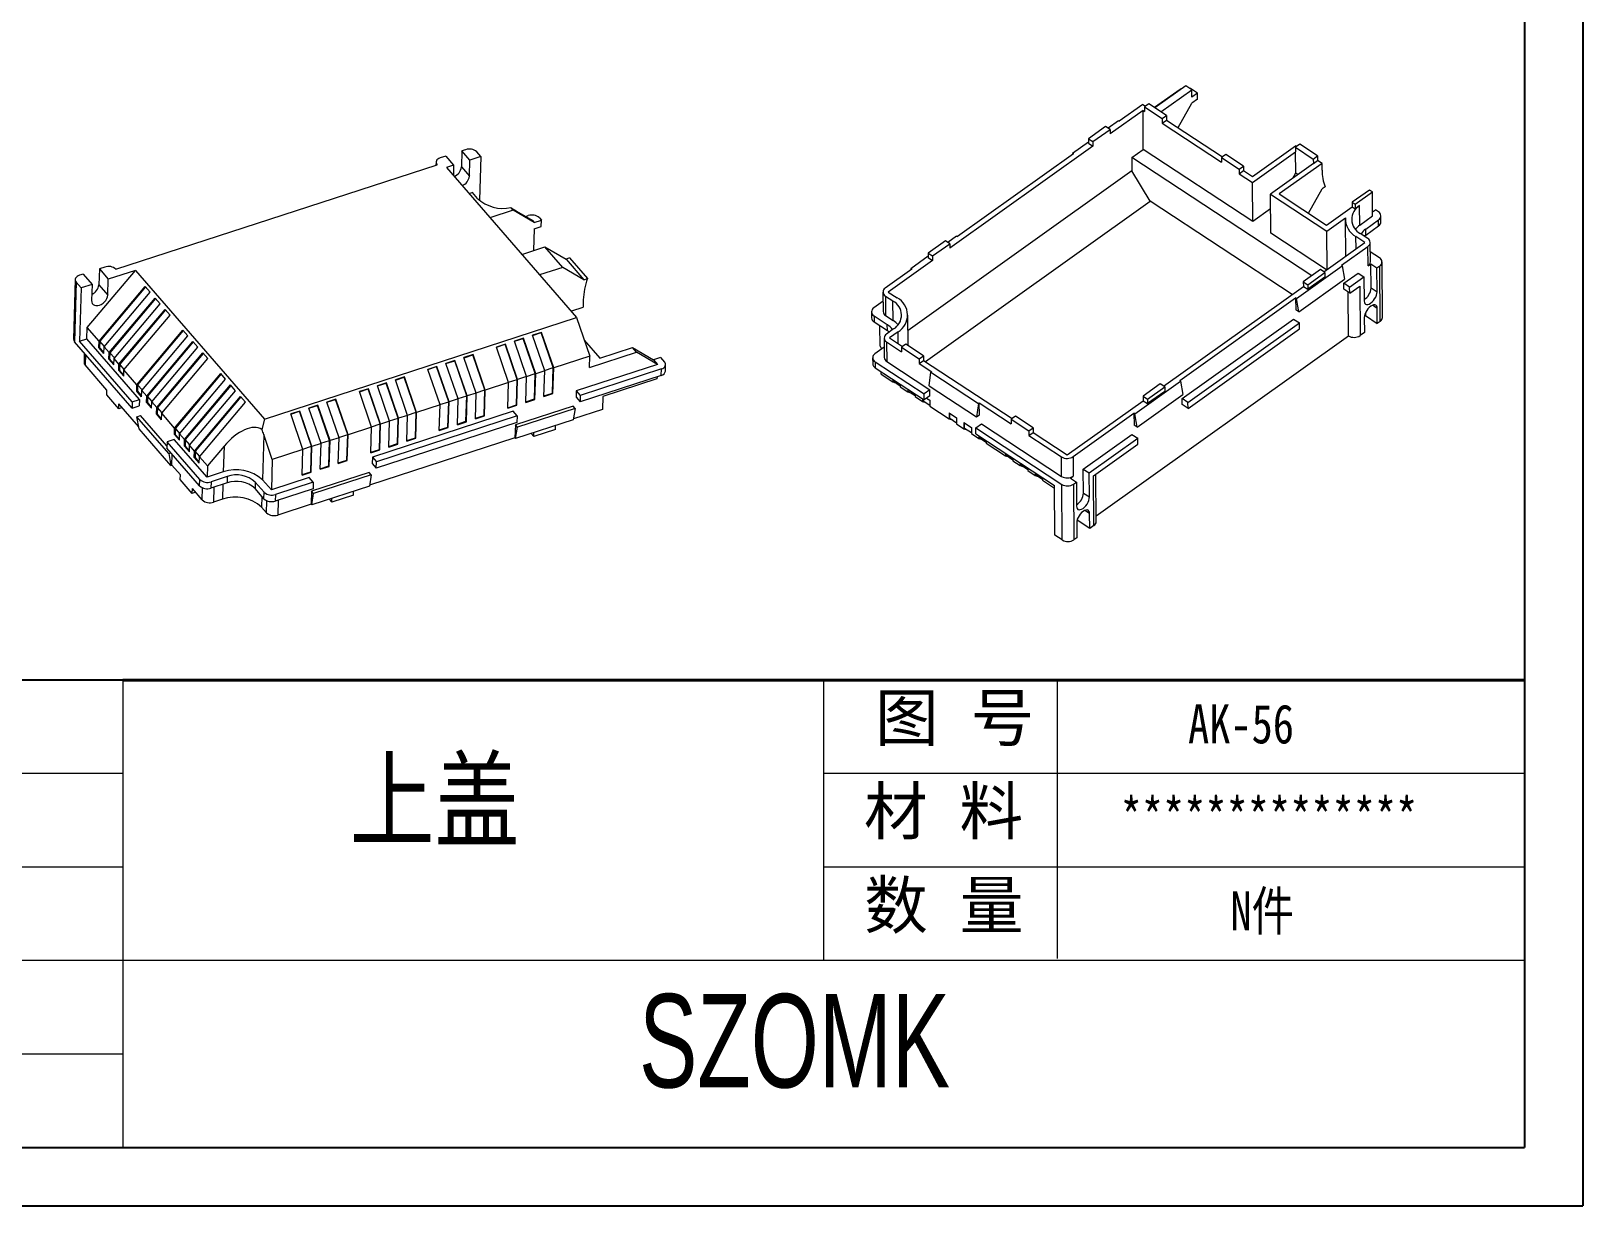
# Model space of a CAD drawing. Header units: inches. Extents: x -1221 to -291, y 2125 to 2422.
# Drawn here: x -479.7 to -291.3, y 2124.7 to 2267.2 of the extents above; entities that cross this region are included whole.
import ezdxf

# ---------------------------------------------------------------- set-up
doc = ezdxf.new("R2010")
doc.units = ezdxf.units.IN
doc.layers.add('文字', color=81, linetype='Continuous')
doc.layers.add('粗实线', color=7, linetype='Continuous', lineweight=30)
doc.layers.add('细实线', color=3, linetype='Continuous', lineweight=9)
doc.styles.get("Standard").update_dxf_attribs({"font": 'txt', "bigfont": 'gbcbig.shx'})
doc.styles.add('宋体', font='', dxfattribs={"width": 0.8, "height": 3.5})
doc.styles.add('长仿宋', font='', dxfattribs={"width": 0.7, "height": 4})
doc.styles.get('宋体').set_extended_font_data('SimSun')
doc.styles.get('长仿宋').set_extended_font_data('SimSun')

msp = doc.modelspace()

# ---------------------------------------------------------------- linework, layer by layer
for p, q in [((-291.326, 2422.45), (-291.326, 2124.708)), ((-298.415, 2415.36), (-298.415, 2131.798)), ((-468.552, 2188.51), (-553.621, 2188.51)), ((-701.52, 2131.798), (-298.415, 2131.798)), ((-712.417, 2124.708), (-291.326, 2124.708))]:
    msp.add_line(p, q)
at = {"color": 7, "linetype": 'Continuous', "lineweight": 15}
for p, q in [((-339.521, 2260.593), (-343.275, 2257.917)), ((-338.802, 2260.121), (-339.521, 2260.593)), ((-340.233, 2260.154), (-343.325, 2257.95)), ((-342.556, 2257.445), (-338.802, 2260.121)), ((-340.454, 2255.52), (-338.788, 2258.48)), ((-338.1, 2259.705), (-338.819, 2260.177)), ((-338.794, 2259.21), (-338.802, 2260.121)), ((-338.1, 2259.705), (-338.794, 2259.21)), ((-338.094, 2258.976), (-338.788, 2258.48)), ((-338.094, 2258.976), (-338.1, 2259.705)), ((-344.724, 2257.611), (-348.719, 2254.763)), ((-344.743, 2258.337), (-347.608, 2256.294)), ((-344.743, 2258.337), (-344.425, 2258.128)), ((-344.724, 2257.611), (-344.545, 2257.493)), ((-344.686, 2252.872), (-344.724, 2257.611)), ((-344.028, 2258.411), (-344.549, 2258.04)), ((-344.549, 2258.04), (-344.545, 2257.493)), ((-344.549, 2258.04), (-342.391, 2256.623)), ((-341.87, 2256.994), (-344.028, 2258.411)), ((-342.391, 2256.623), (-341.87, 2256.994)), ((-342.391, 2256.623), (-342.387, 2256.076)), ((-341.87, 2256.994), (-341.866, 2256.448)), ((-349.263, 2255.664), (-351.347, 2254.179)), ((-350.807, 2253.824), (-348.723, 2255.31)), ((-348.723, 2255.31), (-349.263, 2255.664)), ((-347.716, 2256.365), (-348.969, 2255.472)), ((-348.723, 2255.31), (-348.719, 2254.763)), ((-347.716, 2256.365), (-347.608, 2256.294)), ((-342.387, 2256.076), (-341.866, 2256.448)), ((-342.387, 2256.076), (-335.194, 2251.353)), ((-341.866, 2256.448), (-335.074, 2251.988)), ((-426.948, 2252.848), (-427.386, 2252.706)), ((-350.803, 2253.278), (-368.17, 2240.896)), ((-351.343, 2253.779), (-353.274, 2252.403)), ((-351.347, 2254.179), (-350.807, 2253.824)), ((-351.347, 2254.179), (-351.342, 2253.632)), ((-351.342, 2253.632), (-350.803, 2253.278)), ((-350.807, 2253.824), (-350.803, 2253.278)), ((-346.075, 2251.881), (-344.686, 2252.872)), ((-331.379, 2244.134), (-344.686, 2252.872)), ((-331.436, 2249.599), (-326.226, 2253.313)), ((-326.088, 2253.223), (-326.226, 2253.313)), ((-325.691, 2253.506), (-326.212, 2253.134)), ((-326.212, 2253.134), (-324.054, 2251.717)), ((-326.212, 2253.134), (-326.207, 2252.587)), ((-323.533, 2252.089), (-325.691, 2253.506)), ((-469.377, 2238.335), (-430.407, 2251.011)), ((-430.53, 2251.326), (-430.541, 2250.967)), ((-429.356, 2252.065), (-430.013, 2251.851)), ((-429.356, 2252.065), (-428.392, 2250.954)), ((-428.392, 2250.954), (-429.268, 2250.669)), ((-428.392, 2250.954), (-428.429, 2249.704)), ((-427.386, 2252.706), (-427.444, 2250.752)), ((-426.421, 2251.595), (-427.386, 2252.706)), ((-426.48, 2249.642), (-426.421, 2251.595)), ((-425.108, 2252.022), (-426.421, 2251.595)), ((-425.108, 2252.022), (-425.59, 2252.578)), ((-425.108, 2252.022), (-425.267, 2246.705)), ((-353.166, 2252.332), (-367.233, 2242.302)), ((-353.274, 2252.403), (-353.305, 2252.232)), ((-353.274, 2252.403), (-353.166, 2252.332)), ((-346.075, 2251.881), (-346.062, 2250.285)), ((-324.242, 2237.544), (-346.075, 2251.881)), ((-334.677, 2252.271), (-335.198, 2251.9)), ((-335.198, 2251.9), (-335.194, 2251.353)), ((-335.198, 2251.9), (-333.04, 2250.483)), ((-332.519, 2250.854), (-334.677, 2252.271)), ((-331.417, 2248.873), (-326.207, 2252.587)), ((-324.049, 2251.17), (-329.259, 2247.456)), ((-322.989, 2251.188), (-328.199, 2247.473)), ((-326.187, 2250.036), (-326.207, 2252.587)), ((-324.054, 2251.717), (-323.533, 2252.089)), ((-324.054, 2251.717), (-324.049, 2251.17)), ((-324.049, 2251.17), (-323.528, 2251.542)), ((-323.533, 2252.089), (-323.528, 2251.542)), ((-322.989, 2251.188), (-323.528, 2251.542)), ((-322.982, 2250.366), (-322.989, 2251.188)), ((-429.268, 2250.669), (-413.474, 2232.488)), ((-427.444, 2250.752), (-426.48, 2249.642)), ((-346.062, 2250.285), (-373.246, 2230.905)), ((-343.843, 2246.608), (-346.062, 2250.285)), ((-333.04, 2250.483), (-332.519, 2250.854)), ((-333.04, 2250.483), (-333.036, 2249.936)), ((-333.036, 2249.936), (-332.515, 2250.307)), ((-333.036, 2249.936), (-331.417, 2248.873)), ((-332.519, 2250.854), (-332.515, 2250.307)), ((-332.515, 2250.307), (-331.436, 2249.599)), ((-326.552, 2249.386), (-326.187, 2250.036)), ((-326.187, 2250.036), (-325.903, 2249.849)), ((-426.106, 2247.635), (-426.516, 2247.502)), ((-425.503, 2246.941), (-426.106, 2247.635)), ((-331.379, 2244.134), (-331.417, 2248.873)), ((-329.259, 2247.456), (-322.426, 2242.969)), ((-329.221, 2242.717), (-329.259, 2247.456)), ((-328.199, 2247.473), (-322.444, 2243.694)), ((-324.629, 2245.129), (-322.964, 2248.089)), ((-322.616, 2248.337), (-322.964, 2248.089)), ((-317.239, 2247.956), (-319.323, 2246.47)), ((-318.963, 2246.234), (-316.879, 2247.72)), ((-316.879, 2247.72), (-317.239, 2247.956)), ((-316.856, 2244.803), (-316.879, 2247.72)), ((-421.166, 2245.504), (-423.984, 2244.587)), ((-421.166, 2245.504), (-421.447, 2245.827)), ((-418.609, 2244.014), (-421.166, 2245.504)), ((-420.768, 2245.409), (-418.85, 2244.292)), ((-371.139, 2227.147), (-343.843, 2246.608)), ((-326.62, 2235.299), (-343.843, 2246.608)), ((-329.245, 2245.655), (-331.379, 2244.134)), ((-322.444, 2243.694), (-319.318, 2245.923)), ((-319.323, 2246.47), (-318.963, 2246.234)), ((-319.323, 2246.47), (-319.318, 2245.923)), ((-319.318, 2245.923), (-318.959, 2245.687)), ((-318.963, 2246.234), (-318.959, 2245.687)), ((-318.959, 2245.687), (-318.438, 2246.058)), ((-318.419, 2243.689), (-318.438, 2246.058)), ((-316.86, 2245.293), (-316.521, 2245.535)), ((-316.161, 2245.298), (-316.521, 2245.535)), ((-419.635, 2244.749), (-419.333, 2244.847)), ((-418.85, 2244.292), (-418.609, 2244.014)), ((-418.633, 2243.233), (-417.757, 2243.517)), ((-418.609, 2244.014), (-417.734, 2244.299)), ((-417.975, 2244.576), (-417.734, 2244.299)), ((-417.757, 2243.517), (-417.734, 2244.299)), ((-322.426, 2242.969), (-320.16, 2244.584)), ((-320.17, 2244.371), (-320.134, 2239.923)), ((-318.419, 2243.689), (-316.856, 2244.803)), ((-317.699, 2243.216), (-316.136, 2244.331)), ((-317.693, 2242.487), (-316.13, 2243.602)), ((-316.13, 2243.602), (-316.136, 2244.331)), ((-315.85, 2244.082), (-315.856, 2244.811)), ((-418.633, 2243.233), (-418.711, 2240.606)), ((-368.713, 2241.797), (-370.797, 2240.311)), ((-368.174, 2241.443), (-368.713, 2241.797)), ((-367.341, 2242.373), (-368.42, 2241.604)), ((-367.341, 2242.373), (-367.233, 2242.302)), ((-322.451, 2238.271), (-329.221, 2242.717)), ((-322.78, 2238.037), (-317.794, 2241.592)), ((-322.388, 2238.316), (-322.426, 2242.969)), ((-317.794, 2241.592), (-318.873, 2242.3)), ((-317.452, 2242.081), (-318.352, 2242.672)), ((-317.865, 2242.352), (-317.693, 2242.487)), ((-317.831, 2242.33), (-317.778, 2242.424)), ((-317.693, 2242.487), (-317.699, 2243.216)), ((-317.128, 2239.225), (-317.147, 2241.594)), ((-420.126, 2240.146), (-417.308, 2241.062)), ((-415.138, 2238.564), (-417.308, 2241.062)), ((-417.308, 2241.062), (-414.751, 2239.573)), ((-414.314, 2239.715), (-414.751, 2239.573)), ((-414.314, 2239.715), (-412.143, 2237.217)), ((-370.794, 2239.911), (-372.898, 2238.411)), ((-370.797, 2240.311), (-370.258, 2239.957)), ((-370.797, 2240.311), (-370.793, 2239.764)), ((-370.793, 2239.764), (-370.254, 2239.41)), ((-370.258, 2239.957), (-368.174, 2241.443)), ((-370.258, 2239.957), (-370.254, 2239.41)), ((-368.174, 2241.443), (-368.17, 2240.896)), ((-320.641, 2238.823), (-317.428, 2241.114)), ((-317.409, 2238.744), (-317.428, 2241.114)), ((-316.019, 2239.735), (-317.138, 2240.469)), ((-473.362, 2237.751), (-473.8, 2237.609)), ((-473.362, 2237.751), (-472.277, 2236.502)), ((-472.866, 2231.28), (-467.022, 2238.211)), ((-471.391, 2238.392), (-471.45, 2236.438)), ((-470.734, 2238.606), (-471.391, 2238.392)), ((-471.391, 2238.392), (-470.306, 2237.143)), ((-467.022, 2238.211), (-470.306, 2237.143)), ((-467.022, 2238.211), (-451.35, 2220.168)), ((-415.138, 2238.564), (-417.956, 2237.648)), ((-412.581, 2237.074), (-415.138, 2238.564)), ((-414.751, 2239.573), (-412.581, 2237.074)), ((-372.79, 2238.34), (-376.003, 2236.05)), ((-370.254, 2239.41), (-375.637, 2235.572)), ((-372.898, 2238.411), (-372.93, 2238.241)), ((-372.898, 2238.411), (-372.79, 2238.34)), ((-326.09, 2234.79), (-320.533, 2238.752)), ((-323.182, 2238.3), (-325.266, 2236.814)), ((-324.726, 2236.46), (-322.642, 2237.946)), ((-322.642, 2237.946), (-323.182, 2238.3)), ((-322.642, 2237.946), (-322.638, 2237.399)), ((-320.533, 2238.752), (-320.641, 2238.823)), ((-320.533, 2238.752), (-320.269, 2237.129)), ((-320.361, 2236.639), (-318.624, 2237.877)), ((-318.624, 2237.877), (-317.905, 2237.405)), ((-317.409, 2238.744), (-317.061, 2238.992)), ((-317.038, 2236.075), (-317.061, 2238.992)), ((-317.061, 2238.992), (-316.342, 2238.519)), ((-316.342, 2238.519), (-315.995, 2238.767)), ((-316.318, 2235.603), (-316.342, 2238.519)), ((-315.94, 2232.023), (-315.995, 2238.767)), ((-315.659, 2232.503), (-315.714, 2239.247)), ((-474.317, 2237.083), (-474.533, 2229.855)), ((-474.193, 2236.769), (-474.409, 2229.54)), ((-474.193, 2236.769), (-473.59, 2236.075)), ((-473.59, 2236.075), (-473.783, 2229.628)), ((-472.277, 2236.502), (-473.59, 2236.075)), ((-472.277, 2236.502), (-472.335, 2234.548)), ((-471.45, 2236.438), (-470.365, 2235.189)), ((-471.42, 2229.615), (-465.83, 2236.243)), ((-465.785, 2236.191), (-471.333, 2229.611)), ((-470.365, 2235.189), (-470.306, 2237.143)), ((-465.228, 2235.549), (-465.83, 2236.243)), ((-412.581, 2237.074), (-412.143, 2237.217)), ((-342.231, 2224.169), (-325.261, 2236.268)), ((-325.827, 2233.167), (-320.269, 2237.129)), ((-325.266, 2236.814), (-324.726, 2236.46)), ((-325.266, 2236.814), (-325.261, 2236.268)), ((-325.261, 2236.268), (-324.722, 2235.913)), ((-324.726, 2236.46), (-324.722, 2235.913)), ((-322.638, 2237.399), (-324.722, 2235.913)), ((-320.355, 2235.91), (-320.361, 2236.639)), ((-319.642, 2236.167), (-320.361, 2236.639)), ((-319.636, 2235.438), (-320.355, 2235.91)), ((-319.642, 2236.167), (-317.905, 2237.405)), ((-319.636, 2235.438), (-319.642, 2236.167)), ((-319.636, 2235.438), (-318.42, 2236.304)), ((-318.42, 2236.304), (-318.372, 2230.289)), ((-317.905, 2237.405), (-317.881, 2234.489)), ((-317.038, 2236.075), (-316.318, 2235.603)), ((-470.817, 2228.921), (-465.228, 2235.549)), ((-470.214, 2228.227), (-464.625, 2234.855)), ((-464.579, 2234.803), (-470.128, 2228.223)), ((-469.611, 2227.533), (-464.022, 2234.161)), ((-464.022, 2234.161), (-464.625, 2234.855)), ((-412.654, 2234.634), (-412.681, 2233.753)), ((-376.275, 2234.458), (-377.398, 2233.657)), ((-376.284, 2235.569), (-376.265, 2233.2)), ((-375.978, 2235.082), (-375.079, 2234.492)), ((-375.978, 2235.082), (-375.959, 2232.712)), ((-375.637, 2235.572), (-374.558, 2234.863)), ((-375.06, 2232.122), (-375.079, 2234.492)), ((-340.265, 2224.832), (-326.198, 2234.861)), ((-326.09, 2234.79), (-326.198, 2234.861)), ((-326.198, 2234.861), (-326.186, 2233.403)), ((-325.827, 2233.167), (-326.09, 2234.79)), ((-319.785, 2230.266), (-319.828, 2235.564)), ((-469.009, 2226.839), (-463.419, 2233.467)), ((-463.374, 2233.415), (-468.922, 2226.835)), ((-468.406, 2226.145), (-462.817, 2232.773)), ((-462.817, 2232.773), (-463.419, 2233.467)), ((-451.35, 2220.168), (-413.474, 2232.488)), ((-414.157, 2233.273), (-412.681, 2233.753)), ((-413.717, 2233.37), (-413.748, 2233.406)), ((-413.06, 2233.584), (-413.717, 2233.37)), ((-413.717, 2233.37), (-413.715, 2233.417)), ((-413.474, 2232.488), (-411.868, 2227.81)), ((-413.06, 2233.584), (-413.059, 2233.63)), ((-377.679, 2233.177), (-377.673, 2232.448)), ((-377.373, 2232.689), (-375.755, 2231.627)), ((-377.373, 2232.689), (-377.367, 2231.96)), ((-375.959, 2232.712), (-375.06, 2232.122)), ((-373.231, 2229.064), (-373.261, 2232.792)), ((-339.986, 2222.648), (-326.439, 2232.306)), ((-326.439, 2232.306), (-325.72, 2231.833)), ((-325.827, 2233.167), (-326.186, 2233.403)), ((-317.865, 2232.484), (-317.851, 2230.661)), ((-317.729, 2233.052), (-317.726, 2232.72)), ((-317.726, 2232.72), (-316.287, 2231.775)), ((-316.287, 2231.775), (-316.302, 2233.598)), ((-472.907, 2229.913), (-472.866, 2231.28)), ((-471.42, 2229.615), (-472.866, 2231.28)), ((-466.839, 2224.341), (-461.249, 2230.969)), ((-461.204, 2230.917), (-466.752, 2224.337)), ((-466.236, 2223.647), (-460.646, 2230.275)), ((-460.646, 2230.275), (-461.249, 2230.969)), ((-417.724, 2230.687), (-418.818, 2230.331)), ((-417.342, 2226.029), (-418.818, 2230.331)), ((-418.814, 2230.318), (-417.756, 2230.662)), ((-417.756, 2230.662), (-417.724, 2230.687)), ((-416.296, 2226.408), (-417.756, 2230.662)), ((-416.247, 2226.385), (-417.724, 2230.687)), ((-377.367, 2231.96), (-375.749, 2230.898)), ((-376.645, 2228.992), (-376.665, 2231.499)), ((-374.993, 2231.105), (-375.861, 2230.486)), ((-375.749, 2230.898), (-375.755, 2231.627)), ((-375.749, 2230.898), (-375.523, 2230.727)), ((-374.454, 2230.751), (-375.496, 2230.008)), ((-350.399, 2208.44), (-319.785, 2230.266)), ((-339.266, 2222.175), (-325.72, 2231.833)), ((-339.26, 2221.446), (-325.714, 2231.104)), ((-325.714, 2231.104), (-325.72, 2231.833)), ((-317.851, 2230.661), (-318.372, 2230.289)), ((-315.94, 2232.023), (-316.287, 2231.775)), ((-467.417, 2221.49), (-474.409, 2229.54)), ((-473.783, 2229.628), (-472.907, 2229.913)), ((-467.394, 2222.272), (-473.783, 2229.628)), ((-466.518, 2222.557), (-472.907, 2229.913)), ((-471.443, 2228.833), (-471.42, 2229.615)), ((-471.356, 2228.862), (-471.443, 2228.833)), ((-470.84, 2228.139), (-471.443, 2228.833)), ((-471.333, 2229.611), (-471.356, 2228.862)), ((-470.837, 2228.264), (-471.356, 2228.862)), ((-470.776, 2228.969), (-471.333, 2229.611)), ((-470.84, 2228.139), (-470.817, 2228.921)), ((-470.214, 2228.227), (-470.817, 2228.921)), ((-465.633, 2222.953), (-460.044, 2229.581)), ((-459.998, 2229.529), (-465.546, 2222.949)), ((-465.03, 2222.259), (-459.441, 2228.887)), ((-459.441, 2228.887), (-460.044, 2229.581)), ((-422.102, 2229.263), (-423.197, 2228.907)), ((-421.72, 2224.605), (-423.197, 2228.907)), ((-423.192, 2228.893), (-422.135, 2229.237)), ((-422.135, 2229.237), (-422.102, 2229.263)), ((-420.675, 2224.984), (-422.135, 2229.237)), ((-420.626, 2224.961), (-422.102, 2229.263)), ((-419.913, 2229.975), (-421.008, 2229.619)), ((-419.531, 2225.317), (-421.008, 2229.619)), ((-421.003, 2229.605), (-419.946, 2229.949)), ((-419.946, 2229.949), (-419.913, 2229.975)), ((-418.485, 2225.696), (-419.946, 2229.949)), ((-418.436, 2225.673), (-419.913, 2229.975)), ((-412.533, 2229.746), (-410.64, 2227.567)), ((-411.909, 2226.442), (-406.217, 2228.294)), ((-410.64, 2227.567), (-406.699, 2228.849)), ((-406.217, 2228.294), (-406.699, 2228.849)), ((-406.699, 2228.849), (-404.142, 2227.359)), ((-403.66, 2226.804), (-406.217, 2228.294)), ((-376.133, 2228.894), (-377.256, 2228.093)), ((-376.645, 2228.992), (-376.449, 2228.669)), ((-376.142, 2230.005), (-376.123, 2227.636)), ((-375.837, 2229.518), (-375.818, 2227.149)), ((-375.837, 2229.518), (-374.039, 2228.337)), ((-375.496, 2230.008), (-373.919, 2228.973)), ((-373.522, 2229.256), (-374.043, 2228.884)), ((-374.043, 2228.884), (-374.039, 2228.337)), ((-374.043, 2228.884), (-371.885, 2227.467)), ((-371.364, 2227.839), (-373.522, 2229.256)), ((-473.218, 2228.168), (-473.251, 2227.045)), ((-470.475, 2223.677), (-473.127, 2226.73)), ((-470.238, 2227.445), (-470.214, 2228.227)), ((-470.15, 2227.474), (-470.238, 2227.445)), ((-469.635, 2226.751), (-470.238, 2227.445)), ((-470.128, 2228.223), (-470.15, 2227.474)), ((-469.631, 2226.876), (-470.15, 2227.474)), ((-469.57, 2227.581), (-470.128, 2228.223)), ((-469.635, 2226.751), (-469.611, 2227.533)), ((-469.009, 2226.839), (-469.611, 2227.533)), ((-469.032, 2226.057), (-469.009, 2226.839)), ((-468.922, 2226.835), (-468.944, 2226.086)), ((-468.365, 2226.193), (-468.922, 2226.835)), ((-464.427, 2221.565), (-458.838, 2228.193)), ((-458.792, 2228.141), (-464.341, 2221.561)), ((-463.825, 2220.871), (-458.235, 2227.499)), ((-458.235, 2227.499), (-458.838, 2228.193)), ((-430.422, 2226.557), (-431.516, 2226.201)), ((-431.512, 2226.187), (-430.454, 2226.531)), ((-430.454, 2226.531), (-430.422, 2226.557)), ((-428.994, 2222.278), (-430.454, 2226.531)), ((-428.945, 2222.255), (-430.422, 2226.557)), ((-428.232, 2227.269), (-429.327, 2226.913)), ((-427.85, 2222.611), (-429.327, 2226.913)), ((-429.323, 2226.899), (-428.265, 2227.243)), ((-428.265, 2227.243), (-428.232, 2227.269)), ((-426.805, 2222.99), (-428.265, 2227.243)), ((-426.756, 2222.967), (-428.232, 2227.269)), ((-426.043, 2227.981), (-427.138, 2227.625)), ((-425.661, 2223.323), (-427.138, 2227.625)), ((-427.133, 2227.612), (-426.076, 2227.955)), ((-426.076, 2227.955), (-426.043, 2227.981)), ((-424.616, 2223.702), (-426.076, 2227.955)), ((-424.566, 2223.679), (-426.043, 2227.981)), ((-417.354, 2226.064), (-416.296, 2226.408)), ((-416.389, 2223.315), (-416.296, 2226.408)), ((-411.868, 2227.81), (-416.247, 2226.385)), ((-403.66, 2226.804), (-413.512, 2223.599)), ((-411.909, 2226.442), (-411.868, 2227.81)), ((-403.266, 2227.644), (-404.142, 2227.359)), ((-404.142, 2227.359), (-403.66, 2226.804)), ((-403.266, 2227.644), (-402.784, 2227.089)), ((-402.684, 2225.992), (-402.66, 2226.774)), ((-377.537, 2227.613), (-377.531, 2226.884)), ((-377.232, 2227.126), (-371.297, 2223.229)), ((-377.232, 2227.126), (-377.226, 2226.397)), ((-375.818, 2227.149), (-370.603, 2223.724)), ((-371.885, 2227.467), (-371.364, 2227.839)), ((-371.885, 2227.467), (-371.881, 2226.92)), ((-371.881, 2226.92), (-371.36, 2227.292)), ((-371.881, 2226.92), (-370.352, 2225.917)), ((-371.364, 2227.839), (-371.36, 2227.292)), ((-371.36, 2227.292), (-360.612, 2220.234)), ((-468.944, 2226.086), (-469.032, 2226.057)), ((-468.429, 2225.363), (-469.032, 2226.057)), ((-468.425, 2225.488), (-468.944, 2226.086)), ((-468.429, 2225.363), (-468.406, 2226.145)), ((-466.839, 2224.341), (-468.406, 2226.145)), ((-462.257, 2219.066), (-456.668, 2225.695)), ((-456.622, 2225.643), (-462.171, 2219.063)), ((-461.655, 2218.373), (-456.065, 2225.001)), ((-456.065, 2225.001), (-456.668, 2225.695)), ((-436.552, 2224.563), (-437.647, 2224.207)), ((-437.642, 2224.193), (-436.584, 2224.537)), ((-436.584, 2224.537), (-436.552, 2224.563)), ((-435.124, 2220.284), (-436.584, 2224.537)), ((-435.075, 2220.261), (-436.552, 2224.563)), ((-434.363, 2225.275), (-435.457, 2224.919)), ((-433.981, 2220.617), (-435.457, 2224.919)), ((-435.453, 2224.905), (-434.395, 2225.249)), ((-434.395, 2225.249), (-434.363, 2225.275)), ((-432.935, 2220.996), (-434.395, 2225.249)), ((-432.886, 2220.973), (-434.363, 2225.275)), ((-430.04, 2221.899), (-431.516, 2226.201)), ((-421.72, 2224.605), (-424.566, 2223.679)), ((-421.814, 2221.479), (-421.72, 2224.605)), ((-421.732, 2224.64), (-420.675, 2224.984)), ((-420.767, 2221.891), (-420.675, 2224.984)), ((-420.719, 2221.835), (-420.626, 2224.961)), ((-419.531, 2225.317), (-420.626, 2224.961)), ((-419.624, 2222.191), (-419.531, 2225.317)), ((-419.543, 2225.352), (-418.485, 2225.696)), ((-418.578, 2222.603), (-418.485, 2225.696)), ((-418.53, 2222.547), (-418.436, 2225.673)), ((-417.342, 2226.029), (-418.436, 2225.673)), ((-417.435, 2222.904), (-417.342, 2226.029)), ((-416.341, 2223.26), (-416.247, 2226.385)), ((-403.201, 2225.467), (-413.053, 2222.263)), ((-403.178, 2226.249), (-413.03, 2223.044)), ((-403.713, 2225.046), (-410.281, 2222.909)), ((-403.705, 2225.303), (-403.713, 2225.046)), ((-403.201, 2225.467), (-403.178, 2226.249)), ((-377.226, 2226.397), (-371.292, 2222.5)), ((-376.521, 2225.616), (-376.523, 2225.935)), ((-376.521, 2225.616), (-375.082, 2224.671)), ((-375.085, 2224.991), (-375.082, 2224.671)), ((-375.082, 2224.671), (-374.694, 2224.542)), ((-375.013, 2224.751), (-375.015, 2224.945)), ((-375.013, 2224.751), (-374.184, 2224.207)), ((-370.688, 2224.211), (-370.456, 2225.842)), ((-370.456, 2225.842), (-370.352, 2225.917)), ((-370.456, 2225.842), (-364.702, 2222.064)), ((-345.715, 2220.799), (-340.157, 2224.761)), ((-340.157, 2224.761), (-340.265, 2224.832)), ((-340.157, 2224.761), (-339.894, 2223.137)), ((-470.493, 2223.091), (-470.475, 2223.677)), ((-469.046, 2221.425), (-470.493, 2223.091)), ((-466.862, 2223.559), (-466.839, 2224.341)), ((-466.774, 2223.588), (-466.862, 2223.559)), ((-466.259, 2222.865), (-466.862, 2223.559)), ((-466.752, 2224.337), (-466.774, 2223.588)), ((-466.255, 2222.99), (-466.774, 2223.588)), ((-466.195, 2223.695), (-466.752, 2224.337)), ((-466.259, 2222.865), (-466.236, 2223.647)), ((-465.633, 2222.953), (-466.236, 2223.647)), ((-465.656, 2222.171), (-465.633, 2222.953)), ((-465.546, 2222.949), (-465.569, 2222.2)), ((-464.989, 2222.307), (-465.546, 2222.949)), ((-461.052, 2217.679), (-455.462, 2224.307)), ((-455.417, 2224.255), (-460.965, 2217.675)), ((-460.449, 2216.985), (-454.86, 2223.613)), ((-459.846, 2216.291), (-454.257, 2222.919)), ((-454.211, 2222.867), (-459.76, 2216.287)), ((-454.86, 2223.613), (-455.462, 2224.307)), ((-453.654, 2222.225), (-454.257, 2222.919)), ((-438.741, 2223.851), (-439.836, 2223.495)), ((-438.359, 2219.193), (-439.836, 2223.495)), ((-439.831, 2223.481), (-438.774, 2223.825)), ((-438.774, 2223.825), (-438.741, 2223.851)), ((-437.314, 2219.572), (-438.774, 2223.825)), ((-437.264, 2219.549), (-438.741, 2223.851)), ((-436.17, 2219.905), (-437.647, 2224.207)), ((-427.862, 2222.646), (-426.805, 2222.99)), ((-426.897, 2219.897), (-426.805, 2222.99)), ((-426.849, 2219.841), (-426.756, 2222.967)), ((-425.661, 2223.323), (-426.756, 2222.967)), ((-425.755, 2220.197), (-425.661, 2223.323)), ((-425.673, 2223.358), (-424.616, 2223.702)), ((-424.708, 2220.609), (-424.616, 2223.702)), ((-424.66, 2220.554), (-424.566, 2223.679)), ((-417.435, 2222.904), (-416.341, 2223.26)), ((-417.433, 2222.975), (-416.389, 2223.315)), ((-416.341, 2223.26), (-416.389, 2223.315)), ((-413.512, 2223.599), (-413.535, 2222.818)), ((-413.535, 2222.818), (-413.053, 2222.263)), ((-413.512, 2223.599), (-413.03, 2223.044)), ((-413.03, 2223.044), (-413.053, 2222.263)), ((-410.281, 2222.909), (-410.327, 2221.346)), ((-374.186, 2224.4), (-374.183, 2224.081)), ((-374.183, 2224.081), (-373.284, 2223.49)), ((-373.287, 2223.81), (-373.284, 2223.49)), ((-373.284, 2223.49), (-372.896, 2223.361)), ((-373.215, 2223.57), (-373.216, 2223.764)), ((-373.215, 2223.57), (-372.386, 2223.026)), ((-372.387, 2223.219), (-372.385, 2222.9)), ((-372.385, 2222.9), (-371.486, 2222.31)), ((-370.603, 2223.724), (-371.297, 2223.229)), ((-371.292, 2222.5), (-371.297, 2223.229)), ((-370.597, 2222.995), (-371.292, 2222.5)), ((-370.994, 2222.712), (-370.592, 2222.448)), ((-370.688, 2224.211), (-364.933, 2220.432)), ((-370.597, 2222.995), (-370.603, 2223.724)), ((-345.451, 2219.175), (-339.894, 2223.137)), ((-342.633, 2224.433), (-344.717, 2222.947)), ((-344.717, 2222.947), (-344.177, 2222.593)), ((-344.717, 2222.947), (-344.712, 2222.4)), ((-344.177, 2222.593), (-342.093, 2224.078)), ((-342.089, 2223.532), (-344.173, 2222.046)), ((-342.093, 2224.078), (-342.633, 2224.433)), ((-342.093, 2224.078), (-342.089, 2223.532)), ((-339.98, 2221.919), (-339.986, 2222.648)), ((-339.266, 2222.175), (-339.986, 2222.648)), ((-469.046, 2221.425), (-469.028, 2222.011)), ((-468.635, 2221.559), (-469.046, 2221.425)), ((-466.611, 2219.228), (-469.028, 2222.011)), ((-467.394, 2222.272), (-467.417, 2221.49)), ((-467.417, 2221.49), (-466.541, 2221.775)), ((-467.394, 2222.272), (-466.518, 2222.557)), ((-466.518, 2222.557), (-466.541, 2221.775)), ((-465.569, 2222.2), (-465.656, 2222.171)), ((-465.054, 2221.477), (-465.656, 2222.171)), ((-465.05, 2221.602), (-465.569, 2222.2)), ((-465.054, 2221.477), (-465.03, 2222.259)), ((-464.427, 2221.565), (-465.03, 2222.259)), ((-464.451, 2220.783), (-464.427, 2221.565)), ((-464.363, 2220.812), (-464.451, 2220.783)), ((-463.848, 2220.089), (-464.451, 2220.783)), ((-464.341, 2221.561), (-464.363, 2220.812)), ((-463.844, 2220.214), (-464.363, 2220.812)), ((-463.784, 2220.919), (-464.341, 2221.561)), ((-463.848, 2220.089), (-463.825, 2220.871)), ((-462.257, 2219.066), (-463.825, 2220.871)), ((-459.243, 2215.597), (-453.654, 2222.225)), ((-447.061, 2221.145), (-448.155, 2220.788)), ((-446.679, 2216.487), (-448.155, 2220.788)), ((-448.151, 2220.775), (-447.093, 2221.119)), ((-447.093, 2221.119), (-447.061, 2221.145)), ((-445.633, 2216.866), (-447.093, 2221.119)), ((-445.584, 2216.843), (-447.061, 2221.145)), ((-444.871, 2221.857), (-445.966, 2221.501)), ((-444.489, 2217.199), (-445.966, 2221.501)), ((-445.961, 2221.487), (-444.904, 2221.831)), ((-444.904, 2221.831), (-444.871, 2221.857)), ((-443.444, 2217.578), (-444.904, 2221.831)), ((-443.395, 2217.555), (-444.871, 2221.857)), ((-442.682, 2222.569), (-443.777, 2222.213)), ((-442.3, 2217.911), (-443.777, 2222.213)), ((-443.772, 2222.199), (-442.715, 2222.543)), ((-442.715, 2222.543), (-442.682, 2222.569)), ((-441.254, 2218.29), (-442.715, 2222.543)), ((-441.205, 2218.267), (-442.682, 2222.569)), ((-421.175, 2221.107), (-438.251, 2215.552)), ((-433.993, 2220.652), (-432.935, 2220.996)), ((-433.028, 2217.903), (-432.935, 2220.996)), ((-432.979, 2217.847), (-432.886, 2220.973)), ((-430.04, 2221.899), (-432.886, 2220.973)), ((-430.133, 2218.773), (-430.04, 2221.899)), ((-430.052, 2221.934), (-428.994, 2222.278)), ((-429.087, 2219.185), (-428.994, 2222.278)), ((-429.039, 2219.129), (-428.945, 2222.255)), ((-427.85, 2222.611), (-428.945, 2222.255)), ((-427.944, 2219.485), (-427.85, 2222.611)), ((-421.814, 2221.479), (-420.719, 2221.835)), ((-421.812, 2221.551), (-420.767, 2221.891)), ((-420.692, 2220.552), (-421.175, 2221.107)), ((-413.893, 2221.734), (-420.899, 2219.455)), ((-420.719, 2221.835), (-420.767, 2221.891)), ((-413.652, 2221.457), (-420.658, 2219.178)), ((-419.624, 2222.191), (-418.53, 2222.547)), ((-419.622, 2222.263), (-418.578, 2222.603)), ((-418.53, 2222.547), (-418.578, 2222.603)), ((-413.652, 2221.457), (-413.893, 2221.734)), ((-413.652, 2221.457), (-413.867, 2220.088)), ((-410.327, 2221.346), (-413.85, 2220.201)), ((-371.488, 2222.629), (-371.486, 2222.31)), ((-371.486, 2222.31), (-371.098, 2222.18)), ((-371.416, 2222.389), (-371.418, 2222.583)), ((-371.416, 2222.389), (-370.588, 2221.845)), ((-370.592, 2222.448), (-370.587, 2221.719)), ((-370.587, 2221.719), (-368.249, 2220.184)), ((-368.255, 2220.913), (-367.356, 2220.323)), ((-368.255, 2220.913), (-368.249, 2220.184)), ((-368.18, 2220.264), (-368.184, 2220.867)), ((-364.702, 2222.064), (-364.933, 2220.432)), ((-364.702, 2222.064), (-364.598, 2222.138)), ((-364.586, 2220.68), (-364.598, 2222.138)), ((-364.598, 2222.138), (-360.732, 2219.599)), ((-353.917, 2215.838), (-344.712, 2222.4)), ((-353.203, 2215.607), (-345.823, 2220.869)), ((-345.715, 2220.799), (-345.823, 2220.869)), ((-345.823, 2220.869), (-345.811, 2219.411)), ((-345.451, 2219.175), (-345.715, 2220.799)), ((-344.712, 2222.4), (-344.173, 2222.046)), ((-344.177, 2222.593), (-344.173, 2222.046)), ((-339.26, 2221.446), (-339.98, 2221.919)), ((-339.26, 2221.446), (-339.266, 2222.175)), ((-466.827, 2220.448), (-466.39, 2220.59)), ((-462.97, 2216.006), (-466.827, 2220.448)), ((-466.568, 2218.985), (-466.827, 2220.448)), ((-462.71, 2214.543), (-466.568, 2218.985)), ((-463.189, 2216.906), (-466.39, 2220.59)), ((-462.281, 2218.285), (-462.257, 2219.066)), ((-462.171, 2219.063), (-462.193, 2218.314)), ((-461.614, 2218.421), (-462.171, 2219.063)), ((-451.35, 2220.168), (-451.675, 2218.901)), ((-438.359, 2219.193), (-441.205, 2218.267)), ((-438.453, 2216.067), (-438.359, 2219.193)), ((-438.371, 2219.228), (-437.314, 2219.572)), ((-420.716, 2219.77), (-437.792, 2214.216)), ((-420.692, 2220.552), (-437.769, 2214.997)), ((-437.406, 2216.479), (-437.314, 2219.572)), ((-437.358, 2216.423), (-437.264, 2219.549)), ((-436.17, 2219.905), (-437.264, 2219.549)), ((-436.263, 2216.779), (-436.17, 2219.905)), ((-436.182, 2219.94), (-435.124, 2220.284)), ((-435.217, 2217.191), (-435.124, 2220.284)), ((-435.169, 2217.135), (-435.075, 2220.261)), ((-433.981, 2220.617), (-435.075, 2220.261)), ((-434.074, 2217.491), (-433.981, 2220.617)), ((-430.133, 2218.773), (-429.039, 2219.129)), ((-430.131, 2218.845), (-429.087, 2219.185)), ((-429.039, 2219.129), (-429.087, 2219.185)), ((-427.944, 2219.485), (-426.849, 2219.841)), ((-427.942, 2219.557), (-426.897, 2219.897)), ((-426.849, 2219.841), (-426.897, 2219.897)), ((-425.755, 2220.197), (-424.66, 2220.554)), ((-425.752, 2220.269), (-424.708, 2220.609)), ((-424.66, 2220.554), (-424.708, 2220.609)), ((-420.899, 2219.455), (-420.946, 2217.893)), ((-420.658, 2219.178), (-420.899, 2219.455)), ((-413.867, 2220.088), (-420.873, 2217.809)), ((-420.873, 2217.809), (-420.658, 2219.178)), ((-420.692, 2220.552), (-420.716, 2219.77)), ((-416.037, 2218.909), (-418.664, 2218.054)), ((-416.037, 2218.909), (-416.023, 2219.387)), ((-368.249, 2220.184), (-367.861, 2220.055)), ((-368.18, 2220.264), (-367.351, 2219.719)), ((-367.356, 2220.323), (-367.35, 2219.594)), ((-367.35, 2219.594), (-366.451, 2219.003)), ((-366.456, 2219.732), (-365.557, 2219.142)), ((-366.456, 2219.732), (-366.451, 2219.003)), ((-366.451, 2219.003), (-366.063, 2218.874)), ((-366.381, 2219.083), (-366.386, 2219.686)), ((-366.381, 2219.083), (-365.552, 2218.539)), ((-365.557, 2219.142), (-365.551, 2218.413)), ((-365.004, 2219.096), (-364.309, 2219.591)), ((-365.004, 2219.096), (-354.574, 2212.247)), ((-364.998, 2218.367), (-365.004, 2219.096)), ((-364.933, 2220.432), (-364.586, 2220.68)), ((-364.309, 2219.591), (-354.598, 2213.215)), ((-360.215, 2220.517), (-360.736, 2220.146)), ((-360.736, 2220.146), (-360.732, 2219.599)), ((-360.736, 2220.146), (-358.578, 2218.729)), ((-358.057, 2219.1), (-360.215, 2220.517)), ((-358.578, 2218.729), (-358.057, 2219.1)), ((-358.057, 2219.1), (-358.053, 2218.554)), ((-345.451, 2219.175), (-345.811, 2219.411)), ((-463.174, 2217.414), (-463.197, 2216.633)), ((-462.298, 2217.699), (-463.174, 2217.414)), ((-459.196, 2212.834), (-463.174, 2217.414)), ((-458.32, 2213.119), (-462.298, 2217.699)), ((-462.193, 2218.314), (-462.281, 2218.285)), ((-461.678, 2217.591), (-462.281, 2218.285)), ((-461.674, 2217.716), (-462.193, 2218.314)), ((-461.678, 2217.591), (-461.655, 2218.373)), ((-461.052, 2217.679), (-461.655, 2218.373)), ((-461.075, 2216.897), (-461.052, 2217.679)), ((-460.965, 2217.675), (-460.988, 2216.926)), ((-460.408, 2217.033), (-460.965, 2217.675)), ((-460.472, 2216.203), (-460.449, 2216.985)), ((-459.846, 2216.291), (-460.449, 2216.985)), ((-451.433, 2218.284), (-451.597, 2212.814)), ((-450.4, 2215.276), (-451.433, 2218.284)), ((-444.489, 2217.199), (-445.584, 2216.843)), ((-444.583, 2214.073), (-444.489, 2217.199)), ((-444.501, 2217.234), (-443.444, 2217.578)), ((-443.536, 2214.485), (-443.444, 2217.578)), ((-443.488, 2214.429), (-443.395, 2217.555)), ((-442.3, 2217.911), (-443.395, 2217.555)), ((-442.393, 2214.785), (-442.3, 2217.911)), ((-442.312, 2217.946), (-441.254, 2218.29)), ((-441.347, 2215.197), (-441.254, 2218.29)), ((-441.299, 2215.141), (-441.205, 2218.267)), ((-420.946, 2217.893), (-438.589, 2212.154)), ((-436.263, 2216.779), (-435.169, 2217.135)), ((-436.261, 2216.851), (-435.217, 2217.191)), ((-435.169, 2217.135), (-435.217, 2217.191)), ((-434.074, 2217.491), (-432.979, 2217.847)), ((-434.072, 2217.563), (-433.028, 2217.903)), ((-432.979, 2217.847), (-433.028, 2217.903)), ((-420.873, 2217.809), (-420.946, 2217.893)), ((-418.664, 2218.054), (-418.985, 2218.423)), ((-418.664, 2218.054), (-418.65, 2218.532)), ((-365.551, 2218.413), (-364.652, 2217.822)), ((-364.998, 2218.367), (-355.467, 2212.108)), ((-364.655, 2218.142), (-364.652, 2217.822)), ((-364.652, 2217.822), (-364.265, 2217.693)), ((-364.583, 2217.902), (-364.585, 2218.096)), ((-364.583, 2217.902), (-363.754, 2217.358)), ((-363.756, 2217.551), (-363.753, 2217.232)), ((-363.753, 2217.232), (-361.415, 2215.697)), ((-358.578, 2218.729), (-358.574, 2218.182)), ((-358.574, 2218.182), (-358.053, 2218.554)), ((-358.574, 2218.182), (-354.617, 2215.584)), ((-358.053, 2218.554), (-353.917, 2215.838)), ((-351.969, 2214.104), (-346.064, 2218.314)), ((-351.249, 2213.632), (-345.345, 2217.842)), ((-350.722, 2213.274), (-345.339, 2217.113)), ((-346.064, 2218.314), (-345.345, 2217.842)), ((-345.339, 2217.113), (-345.345, 2217.842)), ((-459.219, 2212.053), (-463.197, 2216.633)), ((-462.97, 2216.006), (-462.723, 2216.087)), ((-462.97, 2216.006), (-462.71, 2214.543)), ((-462.578, 2214.586), (-462.54, 2215.876)), ((-460.988, 2216.926), (-461.075, 2216.897)), ((-460.472, 2216.203), (-461.075, 2216.897)), ((-460.469, 2216.328), (-460.988, 2216.926)), ((-459.87, 2215.509), (-459.846, 2216.291)), ((-459.782, 2215.538), (-459.87, 2215.509)), ((-459.267, 2214.815), (-459.87, 2215.509)), ((-459.76, 2216.287), (-459.782, 2215.538)), ((-459.263, 2214.94), (-459.782, 2215.538)), ((-459.202, 2215.645), (-459.76, 2216.287)), ((-459.267, 2214.815), (-459.243, 2215.597)), ((-458.279, 2214.486), (-459.243, 2215.597)), ((-456.256, 2216.885), (-458.279, 2214.486)), ((-456.256, 2216.885), (-456.349, 2213.76)), ((-450.4, 2215.276), (-450.512, 2211.564)), ((-446.679, 2216.487), (-450.4, 2215.276)), ((-446.772, 2213.361), (-446.679, 2216.487)), ((-446.691, 2216.522), (-445.633, 2216.866)), ((-445.726, 2213.773), (-445.633, 2216.866)), ((-445.677, 2213.717), (-445.584, 2216.843)), ((-442.393, 2214.785), (-441.299, 2215.141)), ((-442.391, 2214.857), (-441.347, 2215.197)), ((-441.299, 2215.141), (-441.347, 2215.197)), ((-438.453, 2216.067), (-437.358, 2216.423)), ((-438.451, 2216.139), (-437.406, 2216.479)), ((-438.251, 2215.552), (-438.275, 2214.771)), ((-438.251, 2215.552), (-437.769, 2214.997)), ((-437.358, 2216.423), (-437.406, 2216.479)), ((-361.418, 2216.016), (-361.415, 2215.697)), ((-361.415, 2215.697), (-361.028, 2215.567)), ((-361.346, 2215.777), (-361.348, 2215.97)), ((-361.346, 2215.777), (-360.517, 2215.232)), ((-360.519, 2215.426), (-360.516, 2215.106)), ((-360.516, 2215.106), (-359.617, 2214.516)), ((-354.598, 2213.215), (-354.617, 2215.584)), ((-353.203, 2215.607), (-353.184, 2213.238)), ((-462.71, 2214.543), (-462.578, 2214.586)), ((-461.554, 2213.406), (-462.578, 2214.586)), ((-461.571, 2212.82), (-461.554, 2213.406)), ((-458.279, 2214.486), (-458.32, 2213.119)), ((-456.349, 2213.76), (-458.32, 2213.119)), ((-446.772, 2213.361), (-445.677, 2213.717)), ((-446.77, 2213.433), (-445.726, 2213.773)), ((-445.677, 2213.717), (-445.726, 2213.773)), ((-438.632, 2213.687), (-445.638, 2211.408)), ((-438.391, 2213.41), (-445.397, 2211.131)), ((-444.583, 2214.073), (-443.488, 2214.429)), ((-444.581, 2214.145), (-443.536, 2214.485)), ((-443.488, 2214.429), (-443.536, 2214.485)), ((-438.391, 2213.41), (-438.632, 2213.687)), ((-438.391, 2213.41), (-438.607, 2212.041)), ((-438.275, 2214.771), (-437.792, 2214.216)), ((-437.792, 2214.216), (-437.769, 2214.997)), ((-359.62, 2214.835), (-359.617, 2214.516)), ((-359.617, 2214.516), (-359.229, 2214.387)), ((-359.548, 2214.596), (-359.55, 2214.789)), ((-359.548, 2214.596), (-358.719, 2214.051)), ((-358.721, 2214.245), (-358.718, 2213.926)), ((-358.718, 2213.926), (-357.819, 2213.335)), ((-357.822, 2213.655), (-357.819, 2213.335)), ((-357.819, 2213.335), (-357.431, 2213.206)), ((-357.75, 2213.415), (-357.751, 2213.608)), ((-357.75, 2213.415), (-356.921, 2212.871)), ((-353.532, 2212.99), (-353.184, 2213.238)), ((-351.945, 2211.188), (-351.969, 2214.104)), ((-351.969, 2214.104), (-351.249, 2213.632)), ((-351.226, 2210.716), (-351.249, 2213.632)), ((-350.674, 2207.259), (-350.722, 2213.274)), ((-350.393, 2207.74), (-350.44, 2213.476)), ((-460.125, 2211.155), (-461.571, 2212.82)), ((-460.125, 2211.155), (-460.107, 2211.741)), ((-458.901, 2210.353), (-460.107, 2211.741)), ((-459.219, 2212.053), (-459.196, 2212.834)), ((-457.838, 2212.564), (-457.861, 2211.782)), ((-455.891, 2212.423), (-457.861, 2211.782)), ((-455.867, 2213.205), (-457.838, 2212.564)), ((-455.867, 2213.205), (-455.891, 2212.423)), ((-452.472, 2212.529), (-452.496, 2211.747)), ((-451.411, 2210.498), (-452.496, 2211.747)), ((-451.387, 2211.28), (-452.472, 2212.529)), ((-450.512, 2211.564), (-451.597, 2212.814)), ((-445.914, 2213.06), (-450.512, 2211.564)), ((-445.455, 2211.723), (-450.053, 2210.228)), ((-445.432, 2212.505), (-450.029, 2211.009)), ((-445.432, 2212.505), (-445.914, 2213.06)), ((-445.638, 2211.408), (-445.685, 2209.846)), ((-445.397, 2211.131), (-445.638, 2211.408)), ((-438.607, 2212.041), (-445.613, 2209.762)), ((-445.432, 2212.505), (-445.455, 2211.723)), ((-440.558, 2210.933), (-440.543, 2211.411)), ((-356.922, 2213.064), (-356.92, 2212.745)), ((-356.92, 2212.745), (-355.464, 2211.789)), ((-355.418, 2206.093), (-355.467, 2212.108)), ((-354.519, 2205.503), (-354.574, 2212.247)), ((-353.532, 2212.99), (-352.812, 2212.518)), ((-353.16, 2212.27), (-352.812, 2212.518)), ((-353.16, 2212.27), (-353.105, 2205.526)), ((-352.812, 2212.518), (-352.789, 2209.601)), ((-459.714, 2211.288), (-460.125, 2211.155)), ((-456.449, 2210.439), (-457.543, 2210.083)), ((-451.093, 2208.798), (-451.696, 2209.492)), ((-451.411, 2210.498), (-451.387, 2211.28)), ((-450.029, 2211.009), (-450.053, 2210.228)), ((-445.685, 2209.846), (-449.735, 2208.528)), ((-445.613, 2209.762), (-445.685, 2209.846)), ((-445.613, 2209.762), (-445.397, 2211.131)), ((-443.185, 2210.078), (-443.505, 2210.448)), ((-440.558, 2210.933), (-443.185, 2210.078)), ((-443.185, 2210.078), (-443.17, 2210.557)), ((-351.945, 2211.188), (-351.226, 2210.716)), ((-352.773, 2207.596), (-352.758, 2205.773)), ((-351.195, 2206.888), (-352.731, 2207.897)), ((-351.195, 2206.888), (-351.21, 2208.71)), ((-354.519, 2205.503), (-355.418, 2206.093)), ((-352.758, 2205.773), (-353.105, 2205.526)), ((-350.674, 2207.259), (-351.195, 2206.888))]:
    msp.add_line(p, q, dxfattribs=at)
at = {"color": 8, "linetype": 'Continuous', "lineweight": 15}
for p, q in [((-318.861, 2240.831), (-318.873, 2242.3)), ((-316.302, 2233.598), (-316.883, 2233.979)), ((-374.442, 2229.316), (-374.454, 2230.751)), ((-473.089, 2228.02), (-473.127, 2226.73)), ((-458.901, 2210.353), (-458.858, 2211.812)), ((-457.489, 2211.903), (-457.543, 2210.083)), ((-456.394, 2212.259), (-456.449, 2210.439)), ((-451.657, 2210.782), (-451.696, 2209.492)), ((-451.093, 2208.798), (-451.049, 2210.258)), ((-449.681, 2210.349), (-449.735, 2208.528)), ((-351.21, 2208.71), (-351.79, 2209.092))]:
    msp.add_line(p, q, dxfattribs=at)
at = {"color": 7, "linetype": 'Continuous', "lineweight": 15, "flags": 128}
for points in [[(-339.928, 2260.303), (-340.084, 2260.242), (-340.233, 2260.154)], [(-338.819, 2260.177), (-338.973, 2260.26), (-339.07, 2260.297)], [(-430.013, 2251.851), (-430.175, 2251.785), (-430.311, 2251.7), (-430.418, 2251.599), (-430.491, 2251.487), (-430.527, 2251.367), (-430.524, 2251.245), (-430.484, 2251.125), (-430.407, 2251.011)], [(-473.8, 2237.609), (-473.961, 2237.542), (-474.098, 2237.457), (-474.205, 2237.357), (-474.278, 2237.245), (-474.313, 2237.125), (-474.311, 2237.003), (-474.27, 2236.882), (-474.193, 2236.769)], [(-472.335, 2234.548), (-472.316, 2234.361), (-472.249, 2234.199), (-472.137, 2234.07), (-471.985, 2233.982), (-471.801, 2233.938), (-471.595, 2233.94), (-471.376, 2233.99), (-471.156, 2234.083), (-470.946, 2234.216), (-470.756, 2234.381), (-470.596, 2234.571), (-470.474, 2234.776), (-470.395, 2234.986), (-470.365, 2235.189)], [(-317.881, 2234.489), (-317.86, 2234.32), (-317.801, 2234.188), (-317.707, 2234.099), (-317.582, 2234.057), (-317.433, 2234.065), (-317.267, 2234.122), (-317.093, 2234.226), (-316.92, 2234.37), (-316.755, 2234.549), (-316.608, 2234.752), (-316.485, 2234.97), (-316.393, 2235.192), (-316.337, 2235.406), (-316.318, 2235.603)], [(-316.302, 2233.598), (-316.323, 2233.766), (-316.383, 2233.899), (-316.477, 2233.988), (-316.602, 2234.029), (-316.751, 2234.022), (-316.916, 2233.964), (-317.09, 2233.861), (-317.264, 2233.716), (-317.429, 2233.538), (-317.576, 2233.335), (-317.699, 2233.117), (-317.791, 2232.895), (-317.847, 2232.68), (-317.865, 2232.484)], [(-403.178, 2226.249), (-403.016, 2226.315), (-402.879, 2226.4), (-402.772, 2226.5), (-402.7, 2226.613), (-402.664, 2226.732), (-402.666, 2226.854), (-402.707, 2226.975), (-402.784, 2227.089)], [(-352.789, 2209.601), (-352.768, 2209.433), (-352.708, 2209.3), (-352.614, 2209.211), (-352.489, 2209.17), (-352.34, 2209.178), (-352.175, 2209.235), (-352.001, 2209.338), (-351.827, 2209.483), (-351.662, 2209.661), (-351.515, 2209.864), (-351.392, 2210.083), (-351.3, 2210.304), (-351.244, 2210.519), (-351.226, 2210.716)], [(-351.21, 2208.71), (-351.231, 2208.879), (-351.29, 2209.011), (-351.384, 2209.1), (-351.509, 2209.142), (-351.658, 2209.134), (-351.824, 2209.077), (-351.998, 2208.974), (-352.171, 2208.829), (-352.336, 2208.651), (-352.483, 2208.447), (-352.606, 2208.229), (-352.698, 2208.007), (-352.754, 2207.793), (-352.773, 2207.596)]]:
    msp.add_lwpolyline(points, dxfattribs=at)
at = {"color": 7, "linetype": 'Continuous', "lineweight": 15}
for centre, radius, start, end in [((-426.496, 2251.571), 1.355, 48.01463, 109.46869), ((-428.891, 2250.948), 1.46, 292.31726, 352.28583), ((-427.891, 2249.81), 1.421, 291.4074, 353.1957), ((-317.54, 2250.299), 5.443, 179.30066, 201.13599), ((-422.415, 2250.243), 4.521, 226.90817, 282.366), ((-317.453, 2244.389), 1.938, 120.53063, 242.38548), ((-316.415, 2244.808), 0.553, 300.33519, 62.58092), ((-418.881, 2243.569), 1.355, 48.01463, 109.46869), ((-317.658, 2244.49), 2.504, 177.85358, 240.98602), ((-316.876, 2241.483), 2.691, 124.96818, 140.48459), ((-316.447, 2244.109), 0.598, 301.97973, 357.43308), ((-316.692, 2241.747), 1.782, 124.43786, 151.149), ((-317.707, 2241.591), 0.553, 300.33519, 62.58092), ((-316.274, 2239.244), 0.553, 300.33519, 62.58092), ((-470.283, 2237.328), 1.355, 48.01463, 109.46869), ((-317.725, 2239.251), 0.598, 301.97973, 357.43308), ((-472.895, 2236.634), 1.458, 293.52213, 352.29279), ((-404.157, 2234.295), 8.504, 159.90574, 177.71406), ((-375.724, 2235.573), 0.553, 120.33519, 242.58092), ((-318.916, 2236.227), 1.884, 303.24499, 355.38791), ((-375.978, 2232.774), 1.938, 300.53063, 62.38548), ((-375.657, 2232.778), 2.357, 300.70237, 62.21374), ((-377.085, 2232.477), 0.589, 182.84016, 241.30624), ((-377.119, 2233.18), 0.553, 120.33519, 242.58092), ((-375.677, 2233.229), 0.589, 182.84016, 241.30624), ((-376.542, 2229.817), 2.741, 40.53895, 57.26531), ((-316.257, 2232.53), 0.598, 301.97973, 357.43308), ((-375.582, 2230.009), 0.553, 120.33519, 242.58092), ((-376.686, 2230.125), 1.767, 29.46512, 58.17943), ((-319.097, 2231.405), 1.331, 238.82795, 303.03054), ((-474.078, 2229.853), 0.455, 179.67586, 223.27268), ((-472.796, 2227.043), 0.455, 179.67586, 223.27268), ((-376.943, 2226.913), 0.589, 182.84016, 241.30624), ((-376.977, 2227.616), 0.553, 120.33519, 242.58092), ((-375.535, 2227.665), 0.589, 182.84016, 241.30624), ((-403.313, 2226.095), 0.637, 280.10995, 350.76286), ((-353.929, 2216.723), 1.331, 238.82795, 303.03054), ((-454.77, 2209.284), 4.746, 48.04248, 109.44083), ((-454.744, 2209.983), 3.412, 48.25576, 109.22755), ((-353.91, 2214.353), 1.331, 238.82795, 303.03054), ((-458.313, 2213.06), 1.355, 228.01463, 289.46869), ((-458.289, 2213.841), 1.355, 228.01463, 289.46869), ((-454.767, 2209.202), 3.412, 48.25576, 109.22755), ((-353.885, 2213.385), 1.331, 238.82795, 303.03054), ((-457.995, 2211.36), 1.355, 228.01463, 289.46869), ((-454.869, 2205.963), 4.746, 48.04248, 109.44083), ((-450.504, 2211.505), 1.355, 228.01463, 289.46869), ((-450.481, 2212.287), 1.355, 228.01463, 289.46869), ((-353.823, 2211.339), 1.884, 303.24499, 355.38791), ((-450.187, 2209.806), 1.355, 228.01463, 289.46869), ((-350.99, 2207.766), 0.598, 301.97973, 357.43308), ((-353.83, 2206.641), 1.331, 238.82795, 303.03054)]:
    msp.add_arc(centre, radius, start, end, dxfattribs=at)
for centre, major_axis, ratio, start_param, end_param in [((-422.456, 2247.352), (3.404, -2.551), 0.1582537, 5.1293455, 5.345306), ((-454.568, 2214.942), (2.941, 3.924), 0.5162274, 0.0233548, 1.4598905), ((-454.498, 2217.287), (-1.662, 4.659), 0.6514338, 4.6940333, 4.828294)]:
    msp.add_ellipse(centre, major_axis=major_axis, ratio=ratio, start_param=start_param, end_param=end_param, dxfattribs=at)
at = {"layer": '粗实线', "color": 7, "lineweight": 40}
msp.add_line((-298.415, 2188.51), (-468.552, 2188.51), dxfattribs=at)
at = {"layer": '细实线', "color": 7}
for p, q in [((-468.552, 2188.51), (-468.552, 2131.798)), ((-383.484, 2188.51), (-383.484, 2154.483)), ((-355.127, 2188.51), (-355.127, 2154.721)), ((-468.552, 2177.168), (-553.621, 2177.168)), ((-298.415, 2177.168), (-383.484, 2177.168)), ((-468.552, 2165.825), (-553.621, 2165.825)), ((-298.415, 2165.825), (-383.484, 2165.825)), ((-298.415, 2154.483), (-553.621, 2154.483)), ((-468.552, 2143.14), (-553.621, 2143.14))]:
    msp.add_line(p, q, dxfattribs=at)

# ---------------------------------------------------------------- texts
at = {"layer": '文字', "color": 0, "attachment_point": 1, "style": '宋体'}
for s, insert, char_height, width in [('{\\H1.111x;AK-56}', (-339.257, 2185.547), 4.25344, 49.17459), ('上盖', (-441.019, 2178.718), 9.4521, 120.84166), ('{\\H1.111x;**************}', (-347.439, 2174.205), 4.25344, 49.17459), ('{\\H1.111x;N件}', (-334.112, 2162.862), 4.25344, 49.17459)]:
    msp.add_mtext(s, dxfattribs=dict(at, insert=insert, char_height=char_height, width=width))
at = {"layer": '粗实线', "insert": (-405.892, 2150.421), "char_height": 11.34252, "width": 127.1951, "attachment_point": 1, "style": '长仿宋'}
msp.add_mtext('{\\fSTXinwei|b0|i0|c134|p2;SZOMK}', dxfattribs=at)
at = {"layer": '细实线', "color": 7, "char_height": 5.67126, "attachment_point": 1}
for s, insert, width in [('{\\fSimSun|b0|i0|c134|p54;图 号}', (-377.247, 2186.788), 28.35629), ('{\\fSimSun|b0|i0|c134|p54;材 料   }', (-378.592, 2175.446), 28.35629), ('{\\fSimSun|b0|i0|c134|p54;数 量}', (-378.564, 2164.047), 25.62346)]:
    msp.add_mtext(s, dxfattribs=dict(at, insert=insert, width=width))

doc.saveas('drawing.dxf')
